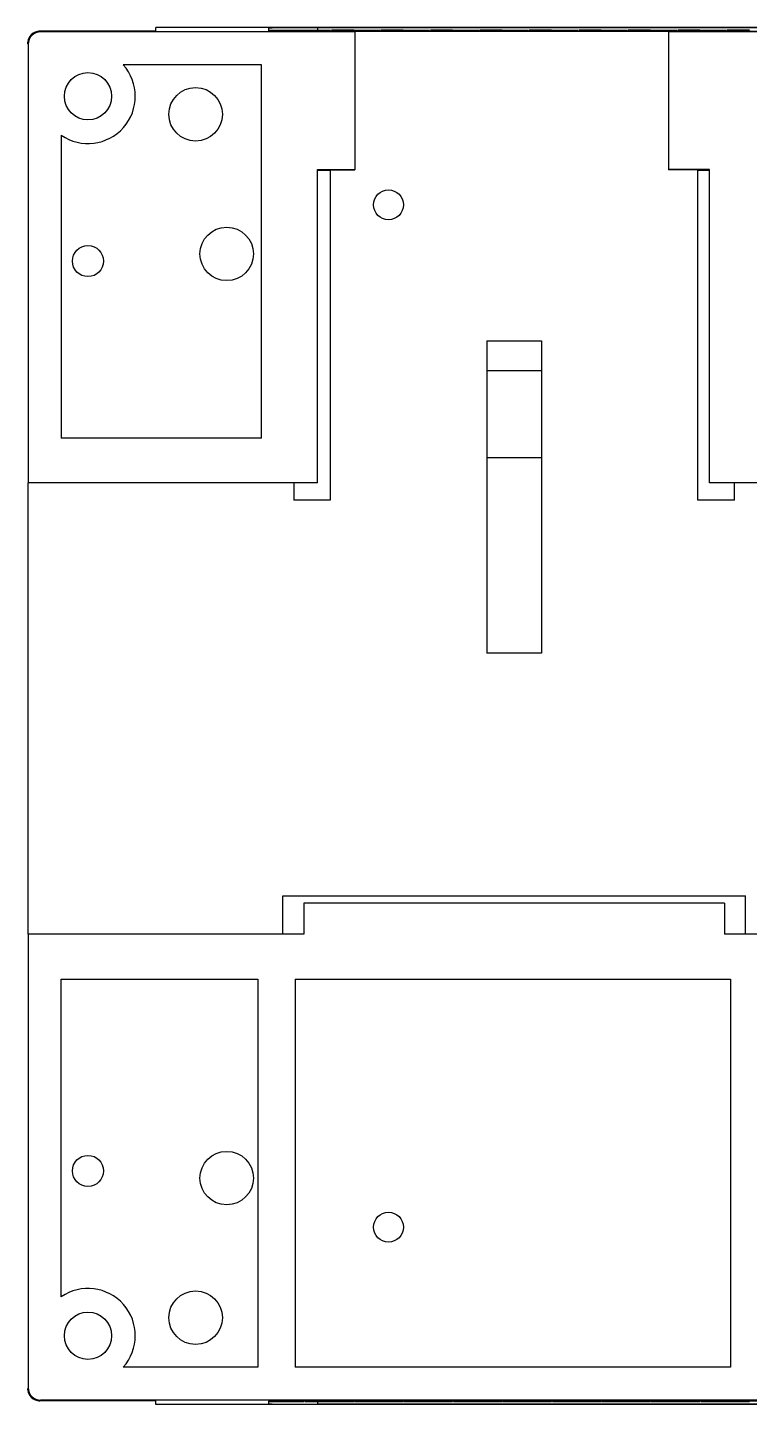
# Model space of a CAD drawing. Header units: millimetres. Extents: x 5016 to 6204, y 3065 to 3485.
# Drawn here: x 5990.5 to 6048.5, y 3316.9 to 3427.7 of the extents above; entities that cross this region are included whole.
import ezdxf

# ---------------------------------------------------------------- set-up
doc = ezdxf.new("R2010")
doc.units = ezdxf.units.MM

msp = doc.modelspace()

# ---------------------------------------------------------------- linework, layer by layer
at = {"color": 7}
for p, q in [((6000.785, 3427.436), (5991.468, 3427.436)), ((6016.801, 3427.387), (5991.518, 3427.387)), ((6000.785, 3427.436), (6000.785, 3427.728)), ((6134.315, 3427.728), (6000.785, 3427.728)), ((6009.84, 3427.682), (6009.84, 3427.467)), ((6121.28, 3427.703), (6013.82, 3427.703)), ((6013.82, 3427.504), (6013.82, 3427.703)), ((6013.82, 3427.446), (6121.28, 3427.446)), ((6016.706, 3427.504), (6014.915, 3427.504)), ((6014.915, 3427.446), (6014.915, 3427.483)), ((6016.706, 3427.483), (6016.706, 3427.446)), ((6042.025, 3427.409), (6016.801, 3427.409)), ((6016.801, 3427.387), (6016.801, 3416.28)), ((6020.686, 3427.504), (6018.895, 3427.504)), ((6018.895, 3427.446), (6018.895, 3427.483)), ((6020.686, 3427.483), (6020.686, 3427.446)), ((6024.666, 3427.504), (6022.875, 3427.504)), ((6022.875, 3427.446), (6022.875, 3427.483)), ((6024.666, 3427.483), (6024.666, 3427.446)), ((6028.646, 3427.504), (6026.855, 3427.504)), ((6026.855, 3427.446), (6026.855, 3427.483)), ((6028.646, 3427.483), (6028.646, 3427.446)), ((6032.626, 3427.504), (6030.835, 3427.504)), ((6030.835, 3427.446), (6030.835, 3427.483)), ((6032.626, 3427.483), (6032.626, 3427.446)), ((6036.606, 3427.504), (6034.815, 3427.504)), ((6034.815, 3427.446), (6034.815, 3427.483)), ((6036.606, 3427.483), (6036.606, 3427.446)), ((6040.586, 3427.504), (6038.795, 3427.504)), ((6038.795, 3427.446), (6038.795, 3427.483)), ((6040.586, 3427.483), (6040.586, 3427.446)), ((6093.075, 3427.387), (6042.025, 3427.387)), ((6042.025, 3427.387), (6042.025, 3416.28)), ((6044.566, 3427.504), (6042.775, 3427.504)), ((6042.775, 3427.446), (6042.775, 3427.483)), ((6044.566, 3427.483), (6044.566, 3427.446)), ((6048.546, 3427.504), (6046.755, 3427.504)), ((6046.755, 3427.446), (6046.755, 3427.483)), ((6048.546, 3427.483), (6048.546, 3427.446)), ((5990.517, 3426.386), (5990.467, 3426.435)), ((5990.517, 3426.386), (5990.517, 3391.093)), ((6009.294, 3424.725), (5998.173, 3424.725)), ((6009.294, 3394.696), (6009.294, 3424.725)), ((5993.178, 3419.062), (5993.178, 3394.696)), ((6013.798, 3391.093), (6013.798, 3416.317)), ((6013.798, 3416.317), (6016.801, 3416.317)), ((6013.798, 3416.28), (6016.801, 3416.28)), ((6014.824, 3416.217), (6013.798, 3416.217)), ((6014.824, 3416.217), (6014.824, 3389.691)), ((6045.329, 3416.317), (6042.025, 3416.317)), ((6045.329, 3416.28), (6042.025, 3416.28)), ((6045.329, 3416.217), (6044.403, 3416.217)), ((6044.403, 3389.691), (6044.403, 3416.217)), ((6045.329, 3391.093), (6045.329, 3416.317)), ((6027.411, 3402.504), (6027.411, 3377.38)), ((6027.411, 3402.504), (6031.815, 3402.504)), ((6031.815, 3402.504), (6031.815, 3377.38)), ((6031.815, 3400.102), (6027.411, 3400.102)), ((6009.294, 3394.696), (5993.178, 3394.696)), ((6031.815, 3393.095), (6027.411, 3393.095)), ((5990.495, 3391.093), (5990.495, 3354.758)), ((6013.798, 3391.093), (5990.517, 3391.093)), ((6011.896, 3391.093), (6011.896, 3389.691)), ((6089.772, 3391.093), (6045.329, 3391.093)), ((6047.33, 3389.691), (6047.33, 3391.093)), ((6014.824, 3389.691), (6011.896, 3389.691)), ((6047.33, 3389.691), (6044.403, 3389.691)), ((6031.815, 3377.38), (6027.411, 3377.38)), ((6010.995, 3354.758), (6010.995, 3357.861)), ((6010.995, 3357.861), (6048.231, 3357.861)), ((6048.231, 3354.758), (6048.231, 3357.861)), ((6012.697, 3357.26), (6012.697, 3354.758)), ((6046.53, 3357.26), (6012.697, 3357.26)), ((6046.53, 3357.26), (6046.53, 3354.758)), ((5990.517, 3354.758), (5990.517, 3318.264)), ((6012.697, 3354.758), (5990.517, 3354.758)), ((6088.57, 3354.758), (6046.53, 3354.758)), ((5993.178, 3325.588), (5993.178, 3351.154)), ((5993.178, 3351.154), (6008.993, 3351.154)), ((6008.993, 3351.154), (6008.993, 3319.924)), ((6011.996, 3351.154), (6011.996, 3319.924)), ((6011.996, 3351.154), (6047.03, 3351.154)), ((6047.03, 3351.154), (6047.03, 3319.924)), ((6008.993, 3319.924), (5998.173, 3319.924)), ((6047.03, 3319.924), (6011.996, 3319.924)), ((5991.518, 3317.263), (5991.468, 3317.213)), ((6000.785, 3317.213), (5991.468, 3317.213)), ((6143.582, 3317.263), (5991.518, 3317.263)), ((6000.785, 3316.921), (6000.785, 3317.213)), ((6134.315, 3316.921), (6000.785, 3316.921)), ((6009.84, 3317.182), (6009.84, 3316.967)), ((6012.726, 3317.202), (6012.726, 3317.166)), ((6013.82, 3317.203), (6121.28, 3317.203)), ((6013.82, 3316.946), (6013.82, 3317.145)), ((6121.28, 3316.946), (6013.82, 3316.946)), ((6014.915, 3317.166), (6014.915, 3317.203)), ((6016.706, 3317.145), (6014.915, 3317.145)), ((6016.706, 3317.203), (6016.706, 3317.166)), ((6018.895, 3317.166), (6018.895, 3317.203)), ((6020.686, 3317.145), (6018.895, 3317.145)), ((6020.686, 3317.203), (6020.686, 3317.166)), ((6022.875, 3317.166), (6022.875, 3317.203)), ((6024.666, 3317.145), (6022.875, 3317.145)), ((6024.666, 3317.203), (6024.666, 3317.166)), ((6026.855, 3317.166), (6026.855, 3317.203)), ((6028.646, 3317.145), (6026.855, 3317.145)), ((6028.646, 3317.203), (6028.646, 3317.166)), ((6030.835, 3317.166), (6030.835, 3317.203)), ((6032.626, 3317.145), (6030.835, 3317.145)), ((6032.626, 3317.203), (6032.626, 3317.166)), ((6034.815, 3317.166), (6034.815, 3317.203)), ((6036.606, 3317.145), (6034.815, 3317.145)), ((6036.606, 3317.203), (6036.606, 3317.166)), ((6038.795, 3317.166), (6038.795, 3317.203)), ((6040.586, 3317.145), (6038.795, 3317.145)), ((6040.586, 3317.203), (6040.586, 3317.166)), ((6042.775, 3317.166), (6042.775, 3317.203)), ((6044.566, 3317.145), (6042.775, 3317.145)), ((6044.566, 3317.203), (6044.566, 3317.166)), ((6046.755, 3317.166), (6046.755, 3317.203)), ((6048.546, 3317.145), (6046.755, 3317.145)), ((6048.546, 3317.203), (6048.546, 3317.166))]:
    msp.add_line(p, q, dxfattribs=at)
for points in [[(6012.723, 3427.503, 0), (6012.625, 3427.503, 0), (6012.527, 3427.503, 0), (6012.43, 3427.503, 0), (6012.334, 3427.503, 0), (6012.24, 3427.503, 0), (6012.146, 3427.502, 0), (6012.053, 3427.502, 0), (6011.962, 3427.502, 0), (6011.871, 3427.502, 0), (6011.782, 3427.501, 0), (6011.695, 3427.501, 0), (6011.608, 3427.501, 0), (6011.524, 3427.5, 0), (6011.44, 3427.5, 0), (6011.359, 3427.5, 0), (6011.279, 3427.5, 0), (6011.201, 3427.499, 0), (6011.124, 3427.499, 0), (6011.049, 3427.498, 0), (6010.977, 3427.498, 0), (6010.906, 3427.498, 0), (6010.836, 3427.497, 0), (6010.769, 3427.497, 0), (6010.704, 3427.496, 0), (6010.642, 3427.496, 0), (6010.581, 3427.496, 0), (6010.522, 3427.495, 0), (6010.466, 3427.495, 0), (6010.411, 3427.494, 0), (6010.359, 3427.494, 0), (6010.31, 3427.493, 0), (6010.263, 3427.493, 0), (6010.218, 3427.492, 0), (6010.175, 3427.492, 0), (6010.135, 3427.491, 0), (6010.097, 3427.491, 0), (6010.062, 3427.49, 0), (6010.03, 3427.49, 0), (6010, 3427.489, 0), (6009.972, 3427.489, 0), (6009.947, 3427.488, 0), (6009.925, 3427.488, 0), (6009.905, 3427.487, 0), (6009.888, 3427.487, 0), (6009.873, 3427.486, 0), (6009.861, 3427.486, 0), (6009.852, 3427.485, 0), (6009.845, 3427.485, 0), (6009.841, 3427.484, 0), (6009.84, 3427.483, 0)], [(6014.849, 3427.485, 0), (6014.826, 3427.485, 0), (6014.801, 3427.486, 0), (6014.772, 3427.486, 0), (6014.74, 3427.486, 0), (6014.706, 3427.486, 0), (6014.669, 3427.487, 0), (6014.629, 3427.487, 0), (6014.586, 3427.487, 0), (6014.541, 3427.487, 0), (6014.494, 3427.487, 0), (6014.445, 3427.488, 0), (6014.394, 3427.488, 0), (6014.341, 3427.488, 0), (6014.287, 3427.488, 0), (6014.231, 3427.488, 0), (6014.173, 3427.488, 0), (6014.115, 3427.488, 0), (6014.056, 3427.489, 0), (6013.995, 3427.489, 0), (6013.935, 3427.489, 0), (6013.874, 3427.489, 0), (6013.813, 3427.489, 0), (6013.752, 3427.489, 0), (6013.691, 3427.489, 0), (6013.63, 3427.489, 0), (6013.57, 3427.489, 0), (6013.511, 3427.488, 0), (6013.453, 3427.488, 0), (6013.396, 3427.488, 0), (6013.34, 3427.488, 0), (6013.286, 3427.488, 0), (6013.234, 3427.488, 0), (6013.183, 3427.488, 0), (6013.134, 3427.487, 0), (6013.088, 3427.487, 0), (6013.044, 3427.487, 0), (6013.002, 3427.487, 0), (6012.962, 3427.487, 0), (6012.926, 3427.486, 0), (6012.892, 3427.486, 0), (6012.861, 3427.486, 0), (6012.833, 3427.485, 0), (6012.808, 3427.485, 0), (6012.786, 3427.485, 0), (6012.768, 3427.485, 0), (6012.753, 3427.484, 0), (6012.741, 3427.484, 0), (6012.732, 3427.484, 0), (6012.727, 3427.483, 0), (6012.726, 3427.483, 0)], [(6018.829, 3427.485, 0), (6018.806, 3427.485, 0), (6018.781, 3427.486, 0), (6018.752, 3427.486, 0), (6018.72, 3427.486, 0), (6018.686, 3427.486, 0), (6018.649, 3427.487, 0), (6018.609, 3427.487, 0), (6018.566, 3427.487, 0), (6018.521, 3427.487, 0), (6018.474, 3427.487, 0), (6018.425, 3427.488, 0), (6018.374, 3427.488, 0), (6018.321, 3427.488, 0), (6018.267, 3427.488, 0), (6018.211, 3427.488, 0), (6018.153, 3427.488, 0), (6018.095, 3427.488, 0), (6018.036, 3427.489, 0), (6017.975, 3427.489, 0), (6017.915, 3427.489, 0), (6017.854, 3427.489, 0), (6017.793, 3427.489, 0), (6017.732, 3427.489, 0), (6017.671, 3427.489, 0), (6017.61, 3427.489, 0), (6017.55, 3427.489, 0), (6017.491, 3427.488, 0), (6017.433, 3427.488, 0), (6017.376, 3427.488, 0), (6017.32, 3427.488, 0), (6017.266, 3427.488, 0), (6017.214, 3427.488, 0), (6017.163, 3427.488, 0), (6017.114, 3427.487, 0), (6017.068, 3427.487, 0), (6017.024, 3427.487, 0), (6016.982, 3427.487, 0), (6016.942, 3427.487, 0), (6016.906, 3427.486, 0), (6016.872, 3427.486, 0), (6016.841, 3427.486, 0), (6016.813, 3427.485, 0), (6016.788, 3427.485, 0), (6016.766, 3427.485, 0), (6016.748, 3427.485, 0), (6016.733, 3427.484, 0), (6016.721, 3427.484, 0), (6016.712, 3427.484, 0), (6016.707, 3427.483, 0), (6016.706, 3427.483, 0)], [(6022.809, 3427.485, 0), (6022.786, 3427.485, 0), (6022.761, 3427.486, 0), (6022.732, 3427.486, 0), (6022.7, 3427.486, 0), (6022.666, 3427.486, 0), (6022.629, 3427.487, 0), (6022.589, 3427.487, 0), (6022.546, 3427.487, 0), (6022.501, 3427.487, 0), (6022.454, 3427.487, 0), (6022.405, 3427.488, 0), (6022.354, 3427.488, 0), (6022.301, 3427.488, 0), (6022.247, 3427.488, 0), (6022.19, 3427.488, 0), (6022.133, 3427.488, 0), (6022.075, 3427.488, 0), (6022.015, 3427.489, 0), (6021.955, 3427.489, 0), (6021.895, 3427.489, 0), (6021.834, 3427.489, 0), (6021.773, 3427.489, 0), (6021.712, 3427.489, 0), (6021.651, 3427.489, 0), (6021.59, 3427.489, 0), (6021.53, 3427.489, 0), (6021.471, 3427.488, 0), (6021.413, 3427.488, 0), (6021.356, 3427.488, 0), (6021.3, 3427.488, 0), (6021.246, 3427.488, 0), (6021.194, 3427.488, 0), (6021.143, 3427.488, 0), (6021.094, 3427.487, 0), (6021.048, 3427.487, 0), (6021.004, 3427.487, 0), (6020.962, 3427.487, 0), (6020.922, 3427.487, 0), (6020.886, 3427.486, 0), (6020.852, 3427.486, 0), (6020.821, 3427.486, 0), (6020.793, 3427.485, 0), (6020.768, 3427.485, 0), (6020.746, 3427.485, 0), (6020.728, 3427.485, 0), (6020.713, 3427.484, 0), (6020.701, 3427.484, 0), (6020.692, 3427.484, 0), (6020.687, 3427.483, 0), (6020.685, 3427.483, 0)], [(6026.789, 3427.485, 0), (6026.766, 3427.485, 0), (6026.741, 3427.486, 0), (6026.712, 3427.486, 0), (6026.68, 3427.486, 0), (6026.646, 3427.486, 0), (6026.609, 3427.487, 0), (6026.569, 3427.487, 0), (6026.526, 3427.487, 0), (6026.481, 3427.487, 0), (6026.434, 3427.487, 0), (6026.385, 3427.488, 0), (6026.334, 3427.488, 0), (6026.281, 3427.488, 0), (6026.226, 3427.488, 0), (6026.17, 3427.488, 0), (6026.113, 3427.488, 0), (6026.055, 3427.488, 0), (6025.995, 3427.489, 0), (6025.935, 3427.489, 0), (6025.875, 3427.489, 0), (6025.814, 3427.489, 0), (6025.753, 3427.489, 0), (6025.692, 3427.489, 0), (6025.631, 3427.489, 0), (6025.57, 3427.489, 0), (6025.51, 3427.489, 0), (6025.451, 3427.488, 0), (6025.393, 3427.488, 0), (6025.336, 3427.488, 0), (6025.28, 3427.488, 0), (6025.226, 3427.488, 0), (6025.174, 3427.488, 0), (6025.123, 3427.488, 0), (6025.074, 3427.487, 0), (6025.028, 3427.487, 0), (6024.984, 3427.487, 0), (6024.942, 3427.487, 0), (6024.902, 3427.487, 0), (6024.866, 3427.486, 0), (6024.832, 3427.486, 0), (6024.801, 3427.486, 0), (6024.773, 3427.485, 0), (6024.748, 3427.485, 0), (6024.726, 3427.485, 0), (6024.708, 3427.485, 0), (6024.693, 3427.484, 0), (6024.681, 3427.484, 0), (6024.672, 3427.484, 0), (6024.667, 3427.483, 0), (6024.665, 3427.483, 0)], [(6030.769, 3427.485, 0), (6030.746, 3427.485, 0), (6030.721, 3427.486, 0), (6030.692, 3427.486, 0), (6030.66, 3427.486, 0), (6030.626, 3427.486, 0), (6030.589, 3427.487, 0), (6030.549, 3427.487, 0), (6030.506, 3427.487, 0), (6030.461, 3427.487, 0), (6030.414, 3427.487, 0), (6030.365, 3427.488, 0), (6030.314, 3427.488, 0), (6030.261, 3427.488, 0), (6030.206, 3427.488, 0), (6030.15, 3427.488, 0), (6030.093, 3427.488, 0), (6030.035, 3427.488, 0), (6029.975, 3427.489, 0), (6029.915, 3427.489, 0), (6029.855, 3427.489, 0), (6029.794, 3427.489, 0), (6029.733, 3427.489, 0), (6029.672, 3427.489, 0), (6029.611, 3427.489, 0), (6029.55, 3427.489, 0), (6029.49, 3427.489, 0), (6029.431, 3427.488, 0), (6029.373, 3427.488, 0), (6029.316, 3427.488, 0), (6029.26, 3427.488, 0), (6029.206, 3427.488, 0), (6029.154, 3427.488, 0), (6029.103, 3427.488, 0), (6029.054, 3427.487, 0), (6029.008, 3427.487, 0), (6028.964, 3427.487, 0), (6028.922, 3427.487, 0), (6028.882, 3427.487, 0), (6028.846, 3427.486, 0), (6028.812, 3427.486, 0), (6028.781, 3427.486, 0), (6028.753, 3427.485, 0), (6028.728, 3427.485, 0), (6028.706, 3427.485, 0), (6028.688, 3427.485, 0), (6028.673, 3427.484, 0), (6028.661, 3427.484, 0), (6028.652, 3427.484, 0), (6028.647, 3427.483, 0), (6028.645, 3427.483, 0)], [(6034.749, 3427.485, 0), (6034.726, 3427.485, 0), (6034.701, 3427.486, 0), (6034.672, 3427.486, 0), (6034.64, 3427.486, 0), (6034.606, 3427.486, 0), (6034.569, 3427.487, 0), (6034.529, 3427.487, 0), (6034.486, 3427.487, 0), (6034.441, 3427.487, 0), (6034.394, 3427.487, 0), (6034.345, 3427.488, 0), (6034.294, 3427.488, 0), (6034.241, 3427.488, 0), (6034.186, 3427.488, 0), (6034.13, 3427.488, 0), (6034.073, 3427.488, 0), (6034.015, 3427.488, 0), (6033.955, 3427.489, 0), (6033.895, 3427.489, 0), (6033.835, 3427.489, 0), (6033.774, 3427.489, 0), (6033.713, 3427.489, 0), (6033.652, 3427.489, 0), (6033.591, 3427.489, 0), (6033.53, 3427.489, 0), (6033.47, 3427.489, 0), (6033.411, 3427.488, 0), (6033.353, 3427.488, 0), (6033.296, 3427.488, 0), (6033.24, 3427.488, 0), (6033.186, 3427.488, 0), (6033.134, 3427.488, 0), (6033.083, 3427.488, 0), (6033.034, 3427.487, 0), (6032.988, 3427.487, 0), (6032.943, 3427.487, 0), (6032.902, 3427.487, 0), (6032.862, 3427.487, 0), (6032.826, 3427.486, 0), (6032.792, 3427.486, 0), (6032.761, 3427.486, 0), (6032.733, 3427.485, 0), (6032.708, 3427.485, 0), (6032.686, 3427.485, 0), (6032.668, 3427.485, 0), (6032.653, 3427.484, 0), (6032.641, 3427.484, 0), (6032.632, 3427.484, 0), (6032.627, 3427.483, 0), (6032.625, 3427.483, 0)], [(6038.729, 3427.485, 0), (6038.706, 3427.485, 0), (6038.681, 3427.486, 0), (6038.652, 3427.486, 0), (6038.62, 3427.486, 0), (6038.586, 3427.486, 0), (6038.549, 3427.487, 0), (6038.509, 3427.487, 0), (6038.466, 3427.487, 0), (6038.421, 3427.487, 0), (6038.374, 3427.487, 0), (6038.325, 3427.488, 0), (6038.274, 3427.488, 0), (6038.221, 3427.488, 0), (6038.166, 3427.488, 0), (6038.11, 3427.488, 0), (6038.053, 3427.488, 0), (6037.995, 3427.488, 0), (6037.935, 3427.489, 0), (6037.875, 3427.489, 0), (6037.815, 3427.489, 0), (6037.754, 3427.489, 0), (6037.693, 3427.489, 0), (6037.632, 3427.489, 0), (6037.571, 3427.489, 0), (6037.51, 3427.489, 0), (6037.45, 3427.489, 0), (6037.391, 3427.488, 0), (6037.333, 3427.488, 0), (6037.276, 3427.488, 0), (6037.22, 3427.488, 0), (6037.166, 3427.488, 0), (6037.114, 3427.488, 0), (6037.063, 3427.488, 0), (6037.014, 3427.487, 0), (6036.968, 3427.487, 0), (6036.923, 3427.487, 0), (6036.882, 3427.487, 0), (6036.842, 3427.487, 0), (6036.806, 3427.486, 0), (6036.772, 3427.486, 0), (6036.741, 3427.486, 0), (6036.713, 3427.485, 0), (6036.688, 3427.485, 0), (6036.666, 3427.485, 0), (6036.648, 3427.485, 0), (6036.633, 3427.484, 0), (6036.621, 3427.484, 0), (6036.612, 3427.484, 0), (6036.607, 3427.483, 0), (6036.605, 3427.483, 0)], [(6042.709, 3427.485, 0), (6042.686, 3427.485, 0), (6042.661, 3427.486, 0), (6042.632, 3427.486, 0), (6042.6, 3427.486, 0), (6042.566, 3427.486, 0), (6042.529, 3427.487, 0), (6042.489, 3427.487, 0), (6042.446, 3427.487, 0), (6042.401, 3427.487, 0), (6042.354, 3427.487, 0), (6042.305, 3427.488, 0), (6042.254, 3427.488, 0), (6042.201, 3427.488, 0), (6042.146, 3427.488, 0), (6042.09, 3427.488, 0), (6042.033, 3427.488, 0), (6041.975, 3427.488, 0), (6041.915, 3427.489, 0), (6041.855, 3427.489, 0), (6041.795, 3427.489, 0), (6041.734, 3427.489, 0), (6041.673, 3427.489, 0), (6041.612, 3427.489, 0), (6041.551, 3427.489, 0), (6041.49, 3427.489, 0), (6041.43, 3427.489, 0), (6041.371, 3427.488, 0), (6041.313, 3427.488, 0), (6041.256, 3427.488, 0), (6041.2, 3427.488, 0), (6041.146, 3427.488, 0), (6041.094, 3427.488, 0), (6041.043, 3427.488, 0), (6040.994, 3427.487, 0), (6040.948, 3427.487, 0), (6040.903, 3427.487, 0), (6040.862, 3427.487, 0), (6040.822, 3427.487, 0), (6040.786, 3427.486, 0), (6040.752, 3427.486, 0), (6040.721, 3427.486, 0), (6040.693, 3427.485, 0), (6040.668, 3427.485, 0), (6040.646, 3427.485, 0), (6040.628, 3427.485, 0), (6040.613, 3427.484, 0), (6040.601, 3427.484, 0), (6040.592, 3427.484, 0), (6040.587, 3427.483, 0), (6040.585, 3427.483, 0)], [(6046.689, 3427.485, 0), (6046.666, 3427.485, 0), (6046.641, 3427.486, 0), (6046.612, 3427.486, 0), (6046.58, 3427.486, 0), (6046.546, 3427.486, 0), (6046.509, 3427.487, 0), (6046.469, 3427.487, 0), (6046.426, 3427.487, 0), (6046.381, 3427.487, 0), (6046.334, 3427.487, 0), (6046.285, 3427.488, 0), (6046.234, 3427.488, 0), (6046.181, 3427.488, 0), (6046.126, 3427.488, 0), (6046.07, 3427.488, 0), (6046.013, 3427.488, 0), (6045.955, 3427.488, 0), (6045.895, 3427.489, 0), (6045.835, 3427.489, 0), (6045.775, 3427.489, 0), (6045.714, 3427.489, 0), (6045.653, 3427.489, 0), (6045.592, 3427.489, 0), (6045.531, 3427.489, 0), (6045.47, 3427.489, 0), (6045.41, 3427.489, 0), (6045.351, 3427.488, 0), (6045.293, 3427.488, 0), (6045.236, 3427.488, 0), (6045.18, 3427.488, 0), (6045.126, 3427.488, 0), (6045.074, 3427.488, 0), (6045.023, 3427.488, 0), (6044.974, 3427.487, 0), (6044.928, 3427.487, 0), (6044.883, 3427.487, 0), (6044.842, 3427.487, 0), (6044.802, 3427.487, 0), (6044.766, 3427.486, 0), (6044.732, 3427.486, 0), (6044.701, 3427.486, 0), (6044.673, 3427.485, 0), (6044.648, 3427.485, 0), (6044.626, 3427.485, 0), (6044.608, 3427.485, 0), (6044.593, 3427.484, 0), (6044.581, 3427.484, 0), (6044.572, 3427.484, 0), (6044.567, 3427.483, 0), (6044.565, 3427.483, 0)], [(6009.84, 3317.166, 0), (6009.841, 3317.165, 0), (6009.845, 3317.165, 0), (6009.852, 3317.164, 0), (6009.861, 3317.164, 0), (6009.873, 3317.163, 0), (6009.888, 3317.163, 0), (6009.905, 3317.162, 0), (6009.925, 3317.162, 0), (6009.947, 3317.161, 0), (6009.972, 3317.16, 0), (6010, 3317.16, 0), (6010.03, 3317.159, 0), (6010.062, 3317.159, 0), (6010.097, 3317.158, 0), (6010.135, 3317.158, 0), (6010.175, 3317.157, 0), (6010.218, 3317.157, 0), (6010.263, 3317.156, 0), (6010.31, 3317.156, 0), (6010.359, 3317.156, 0), (6010.411, 3317.155, 0), (6010.466, 3317.155, 0), (6010.522, 3317.154, 0), (6010.581, 3317.154, 0), (6010.641, 3317.153, 0), (6010.704, 3317.153, 0), (6010.769, 3317.152, 0), (6010.836, 3317.152, 0), (6010.905, 3317.152, 0), (6010.976, 3317.151, 0), (6011.049, 3317.151, 0), (6011.124, 3317.15, 0), (6011.2, 3317.15, 0), (6011.279, 3317.15, 0), (6011.359, 3317.149, 0), (6011.44, 3317.149, 0), (6011.523, 3317.149, 0), (6011.608, 3317.148, 0), (6011.694, 3317.148, 0), (6011.782, 3317.148, 0), (6011.871, 3317.148, 0), (6011.961, 3317.147, 0), (6012.053, 3317.147, 0), (6012.145, 3317.147, 0), (6012.239, 3317.147, 0), (6012.334, 3317.146, 0), (6012.43, 3317.146, 0), (6012.527, 3317.146, 0), (6012.624, 3317.146, 0), (6012.723, 3317.146, 0)], [(6012.791, 3317.164, 0), (6012.814, 3317.164, 0), (6012.839, 3317.164, 0), (6012.868, 3317.163, 0), (6012.9, 3317.163, 0), (6012.934, 3317.163, 0), (6012.971, 3317.163, 0), (6013.011, 3317.162, 0), (6013.054, 3317.162, 0), (6013.099, 3317.162, 0), (6013.146, 3317.162, 0), (6013.195, 3317.162, 0), (6013.246, 3317.161, 0), (6013.299, 3317.161, 0), (6013.353, 3317.161, 0), (6013.41, 3317.161, 0), (6013.467, 3317.161, 0), (6013.525, 3317.161, 0), (6013.585, 3317.161, 0), (6013.645, 3317.161, 0), (6013.705, 3317.161, 0), (6013.766, 3317.161, 0), (6013.827, 3317.161, 0), (6013.888, 3317.161, 0), (6013.949, 3317.161, 0), (6014.01, 3317.161, 0), (6014.07, 3317.161, 0), (6014.129, 3317.161, 0), (6014.187, 3317.161, 0), (6014.244, 3317.161, 0), (6014.3, 3317.161, 0), (6014.354, 3317.161, 0), (6014.406, 3317.161, 0), (6014.457, 3317.162, 0), (6014.506, 3317.162, 0), (6014.552, 3317.162, 0), (6014.596, 3317.162, 0), (6014.638, 3317.163, 0), (6014.678, 3317.163, 0), (6014.714, 3317.163, 0), (6014.748, 3317.163, 0), (6014.779, 3317.164, 0), (6014.807, 3317.164, 0), (6014.832, 3317.164, 0), (6014.854, 3317.164, 0), (6014.872, 3317.165, 0), (6014.887, 3317.165, 0), (6014.899, 3317.165, 0), (6014.908, 3317.166, 0), (6014.913, 3317.166, 0), (6014.915, 3317.166, 0)], [(6016.771, 3317.164, 0), (6016.794, 3317.164, 0), (6016.819, 3317.164, 0), (6016.848, 3317.163, 0), (6016.88, 3317.163, 0), (6016.914, 3317.163, 0), (6016.951, 3317.163, 0), (6016.991, 3317.162, 0), (6017.034, 3317.162, 0), (6017.079, 3317.162, 0), (6017.126, 3317.162, 0), (6017.175, 3317.162, 0), (6017.226, 3317.161, 0), (6017.279, 3317.161, 0), (6017.333, 3317.161, 0), (6017.39, 3317.161, 0), (6017.447, 3317.161, 0), (6017.505, 3317.161, 0), (6017.564, 3317.161, 0), (6017.625, 3317.161, 0), (6017.685, 3317.161, 0), (6017.746, 3317.161, 0), (6017.807, 3317.161, 0), (6017.868, 3317.161, 0), (6017.929, 3317.161, 0), (6017.99, 3317.161, 0), (6018.05, 3317.161, 0), (6018.109, 3317.161, 0), (6018.167, 3317.161, 0), (6018.224, 3317.161, 0), (6018.28, 3317.161, 0), (6018.334, 3317.161, 0), (6018.386, 3317.161, 0), (6018.437, 3317.162, 0), (6018.486, 3317.162, 0), (6018.532, 3317.162, 0), (6018.576, 3317.162, 0), (6018.618, 3317.163, 0), (6018.658, 3317.163, 0), (6018.694, 3317.163, 0), (6018.728, 3317.163, 0), (6018.759, 3317.164, 0), (6018.787, 3317.164, 0), (6018.812, 3317.164, 0), (6018.834, 3317.164, 0), (6018.852, 3317.165, 0), (6018.867, 3317.165, 0), (6018.879, 3317.165, 0), (6018.888, 3317.166, 0), (6018.893, 3317.166, 0), (6018.895, 3317.166, 0)], [(6020.751, 3317.164, 0), (6020.774, 3317.164, 0), (6020.799, 3317.164, 0), (6020.828, 3317.163, 0), (6020.86, 3317.163, 0), (6020.894, 3317.163, 0), (6020.931, 3317.163, 0), (6020.971, 3317.162, 0), (6021.014, 3317.162, 0), (6021.059, 3317.162, 0), (6021.106, 3317.162, 0), (6021.155, 3317.162, 0), (6021.206, 3317.161, 0), (6021.259, 3317.161, 0), (6021.313, 3317.161, 0), (6021.369, 3317.161, 0), (6021.427, 3317.161, 0), (6021.485, 3317.161, 0), (6021.544, 3317.161, 0), (6021.605, 3317.161, 0), (6021.665, 3317.161, 0), (6021.726, 3317.161, 0), (6021.787, 3317.161, 0), (6021.848, 3317.161, 0), (6021.909, 3317.161, 0), (6021.97, 3317.161, 0), (6022.03, 3317.161, 0), (6022.089, 3317.161, 0), (6022.147, 3317.161, 0), (6022.204, 3317.161, 0), (6022.26, 3317.161, 0), (6022.314, 3317.161, 0), (6022.366, 3317.161, 0), (6022.417, 3317.162, 0), (6022.466, 3317.162, 0), (6022.512, 3317.162, 0), (6022.556, 3317.162, 0), (6022.598, 3317.163, 0), (6022.638, 3317.163, 0), (6022.674, 3317.163, 0), (6022.708, 3317.163, 0), (6022.739, 3317.164, 0), (6022.767, 3317.164, 0), (6022.792, 3317.164, 0), (6022.814, 3317.164, 0), (6022.832, 3317.165, 0), (6022.847, 3317.165, 0), (6022.859, 3317.165, 0), (6022.868, 3317.166, 0), (6022.873, 3317.166, 0), (6022.874, 3317.166, 0)], [(6024.731, 3317.164, 0), (6024.754, 3317.164, 0), (6024.779, 3317.164, 0), (6024.808, 3317.163, 0), (6024.84, 3317.163, 0), (6024.874, 3317.163, 0), (6024.911, 3317.163, 0), (6024.951, 3317.162, 0), (6024.994, 3317.162, 0), (6025.039, 3317.162, 0), (6025.086, 3317.162, 0), (6025.135, 3317.162, 0), (6025.186, 3317.161, 0), (6025.239, 3317.161, 0), (6025.293, 3317.161, 0), (6025.349, 3317.161, 0), (6025.407, 3317.161, 0), (6025.465, 3317.161, 0), (6025.524, 3317.161, 0), (6025.585, 3317.161, 0), (6025.645, 3317.161, 0), (6025.706, 3317.161, 0), (6025.767, 3317.161, 0), (6025.828, 3317.161, 0), (6025.889, 3317.161, 0), (6025.95, 3317.161, 0), (6026.01, 3317.161, 0), (6026.069, 3317.161, 0), (6026.127, 3317.161, 0), (6026.184, 3317.161, 0), (6026.24, 3317.161, 0), (6026.294, 3317.161, 0), (6026.346, 3317.161, 0), (6026.397, 3317.162, 0), (6026.446, 3317.162, 0), (6026.492, 3317.162, 0), (6026.536, 3317.162, 0), (6026.578, 3317.163, 0), (6026.618, 3317.163, 0), (6026.654, 3317.163, 0), (6026.688, 3317.163, 0), (6026.719, 3317.164, 0), (6026.747, 3317.164, 0), (6026.772, 3317.164, 0), (6026.794, 3317.164, 0), (6026.812, 3317.165, 0), (6026.827, 3317.165, 0), (6026.839, 3317.165, 0), (6026.848, 3317.166, 0), (6026.853, 3317.166, 0), (6026.854, 3317.166, 0)], [(6028.711, 3317.164, 0), (6028.734, 3317.164, 0), (6028.759, 3317.164, 0), (6028.788, 3317.163, 0), (6028.82, 3317.163, 0), (6028.854, 3317.163, 0), (6028.891, 3317.163, 0), (6028.931, 3317.162, 0), (6028.974, 3317.162, 0), (6029.019, 3317.162, 0), (6029.066, 3317.162, 0), (6029.115, 3317.162, 0), (6029.166, 3317.161, 0), (6029.219, 3317.161, 0), (6029.273, 3317.161, 0), (6029.329, 3317.161, 0), (6029.387, 3317.161, 0), (6029.445, 3317.161, 0), (6029.504, 3317.161, 0), (6029.565, 3317.161, 0), (6029.625, 3317.161, 0), (6029.686, 3317.161, 0), (6029.747, 3317.161, 0), (6029.808, 3317.161, 0), (6029.869, 3317.161, 0), (6029.93, 3317.161, 0), (6029.99, 3317.161, 0), (6030.049, 3317.161, 0), (6030.107, 3317.161, 0), (6030.164, 3317.161, 0), (6030.22, 3317.161, 0), (6030.274, 3317.161, 0), (6030.326, 3317.161, 0), (6030.377, 3317.162, 0), (6030.426, 3317.162, 0), (6030.472, 3317.162, 0), (6030.516, 3317.162, 0), (6030.558, 3317.163, 0), (6030.598, 3317.163, 0), (6030.634, 3317.163, 0), (6030.668, 3317.163, 0), (6030.699, 3317.164, 0), (6030.727, 3317.164, 0), (6030.752, 3317.164, 0), (6030.774, 3317.164, 0), (6030.792, 3317.165, 0), (6030.807, 3317.165, 0), (6030.819, 3317.165, 0), (6030.828, 3317.166, 0), (6030.833, 3317.166, 0), (6030.834, 3317.166, 0)], [(6032.691, 3317.164, 0), (6032.714, 3317.164, 0), (6032.739, 3317.164, 0), (6032.768, 3317.163, 0), (6032.8, 3317.163, 0), (6032.834, 3317.163, 0), (6032.871, 3317.163, 0), (6032.911, 3317.162, 0), (6032.954, 3317.162, 0), (6032.999, 3317.162, 0), (6033.046, 3317.162, 0), (6033.095, 3317.162, 0), (6033.146, 3317.161, 0), (6033.199, 3317.161, 0), (6033.253, 3317.161, 0), (6033.309, 3317.161, 0), (6033.367, 3317.161, 0), (6033.425, 3317.161, 0), (6033.484, 3317.161, 0), (6033.545, 3317.161, 0), (6033.605, 3317.161, 0), (6033.666, 3317.161, 0), (6033.727, 3317.161, 0), (6033.788, 3317.161, 0), (6033.849, 3317.161, 0), (6033.91, 3317.161, 0), (6033.97, 3317.161, 0), (6034.029, 3317.161, 0), (6034.087, 3317.161, 0), (6034.144, 3317.161, 0), (6034.199, 3317.161, 0), (6034.254, 3317.161, 0), (6034.306, 3317.161, 0), (6034.357, 3317.162, 0), (6034.406, 3317.162, 0), (6034.452, 3317.162, 0), (6034.496, 3317.162, 0), (6034.538, 3317.163, 0), (6034.578, 3317.163, 0), (6034.614, 3317.163, 0), (6034.648, 3317.163, 0), (6034.679, 3317.164, 0), (6034.707, 3317.164, 0), (6034.732, 3317.164, 0), (6034.754, 3317.164, 0), (6034.772, 3317.165, 0), (6034.787, 3317.165, 0), (6034.799, 3317.165, 0), (6034.808, 3317.166, 0), (6034.813, 3317.166, 0), (6034.814, 3317.166, 0)], [(6036.671, 3317.164, 0), (6036.694, 3317.164, 0), (6036.719, 3317.164, 0), (6036.748, 3317.163, 0), (6036.78, 3317.163, 0), (6036.814, 3317.163, 0), (6036.851, 3317.163, 0), (6036.891, 3317.162, 0), (6036.934, 3317.162, 0), (6036.979, 3317.162, 0), (6037.026, 3317.162, 0), (6037.075, 3317.162, 0), (6037.126, 3317.161, 0), (6037.179, 3317.161, 0), (6037.233, 3317.161, 0), (6037.289, 3317.161, 0), (6037.347, 3317.161, 0), (6037.405, 3317.161, 0), (6037.464, 3317.161, 0), (6037.525, 3317.161, 0), (6037.585, 3317.161, 0), (6037.646, 3317.161, 0), (6037.707, 3317.161, 0), (6037.768, 3317.161, 0), (6037.829, 3317.161, 0), (6037.89, 3317.161, 0), (6037.95, 3317.161, 0), (6038.009, 3317.161, 0), (6038.067, 3317.161, 0), (6038.124, 3317.161, 0), (6038.179, 3317.161, 0), (6038.234, 3317.161, 0), (6038.286, 3317.161, 0), (6038.337, 3317.162, 0), (6038.386, 3317.162, 0), (6038.432, 3317.162, 0), (6038.476, 3317.162, 0), (6038.518, 3317.163, 0), (6038.558, 3317.163, 0), (6038.594, 3317.163, 0), (6038.628, 3317.163, 0), (6038.659, 3317.164, 0), (6038.687, 3317.164, 0), (6038.712, 3317.164, 0), (6038.734, 3317.164, 0), (6038.752, 3317.165, 0), (6038.767, 3317.165, 0), (6038.779, 3317.165, 0), (6038.788, 3317.166, 0), (6038.793, 3317.166, 0), (6038.794, 3317.166, 0)], [(6040.651, 3317.164, 0), (6040.674, 3317.164, 0), (6040.699, 3317.164, 0), (6040.728, 3317.163, 0), (6040.76, 3317.163, 0), (6040.794, 3317.163, 0), (6040.831, 3317.163, 0), (6040.871, 3317.162, 0), (6040.914, 3317.162, 0), (6040.959, 3317.162, 0), (6041.006, 3317.162, 0), (6041.055, 3317.162, 0), (6041.106, 3317.161, 0), (6041.159, 3317.161, 0), (6041.213, 3317.161, 0), (6041.269, 3317.161, 0), (6041.327, 3317.161, 0), (6041.385, 3317.161, 0), (6041.444, 3317.161, 0), (6041.504, 3317.161, 0), (6041.565, 3317.161, 0), (6041.626, 3317.161, 0), (6041.687, 3317.161, 0), (6041.748, 3317.161, 0), (6041.809, 3317.161, 0), (6041.87, 3317.161, 0), (6041.93, 3317.161, 0), (6041.989, 3317.161, 0), (6042.047, 3317.161, 0), (6042.104, 3317.161, 0), (6042.159, 3317.161, 0), (6042.214, 3317.161, 0), (6042.266, 3317.161, 0), (6042.317, 3317.162, 0), (6042.366, 3317.162, 0), (6042.412, 3317.162, 0), (6042.456, 3317.162, 0), (6042.498, 3317.163, 0), (6042.538, 3317.163, 0), (6042.574, 3317.163, 0), (6042.608, 3317.163, 0), (6042.639, 3317.164, 0), (6042.667, 3317.164, 0), (6042.692, 3317.164, 0), (6042.714, 3317.164, 0), (6042.732, 3317.165, 0), (6042.747, 3317.165, 0), (6042.759, 3317.165, 0), (6042.768, 3317.166, 0), (6042.773, 3317.166, 0), (6042.774, 3317.166, 0)], [(6044.631, 3317.164, 0), (6044.654, 3317.164, 0), (6044.679, 3317.164, 0), (6044.708, 3317.163, 0), (6044.74, 3317.163, 0), (6044.774, 3317.163, 0), (6044.811, 3317.163, 0), (6044.851, 3317.162, 0), (6044.894, 3317.162, 0), (6044.939, 3317.162, 0), (6044.986, 3317.162, 0), (6045.035, 3317.162, 0), (6045.086, 3317.161, 0), (6045.139, 3317.161, 0), (6045.193, 3317.161, 0), (6045.249, 3317.161, 0), (6045.307, 3317.161, 0), (6045.365, 3317.161, 0), (6045.424, 3317.161, 0), (6045.484, 3317.161, 0), (6045.545, 3317.161, 0), (6045.606, 3317.161, 0), (6045.667, 3317.161, 0), (6045.728, 3317.161, 0), (6045.789, 3317.161, 0), (6045.85, 3317.161, 0), (6045.91, 3317.161, 0), (6045.969, 3317.161, 0), (6046.027, 3317.161, 0), (6046.084, 3317.161, 0), (6046.139, 3317.161, 0), (6046.194, 3317.161, 0), (6046.246, 3317.161, 0), (6046.297, 3317.162, 0), (6046.346, 3317.162, 0), (6046.392, 3317.162, 0), (6046.436, 3317.162, 0), (6046.478, 3317.163, 0), (6046.518, 3317.163, 0), (6046.554, 3317.163, 0), (6046.588, 3317.163, 0), (6046.619, 3317.164, 0), (6046.647, 3317.164, 0), (6046.672, 3317.164, 0), (6046.694, 3317.164, 0), (6046.712, 3317.165, 0), (6046.727, 3317.165, 0), (6046.739, 3317.165, 0), (6046.748, 3317.166, 0), (6046.753, 3317.166, 0), (6046.754, 3317.166, 0)]]:
    msp.add_polyline3d(points, dxfattribs=at)
for centre, radius in [((5995.33, 3422.198), 1.902), ((6003.988, 3420.747), 2.152), ((6019.504, 3413.464), 1.201), ((6006.491, 3409.511), 2.152), ((5995.33, 3408.935), 1.251), ((5995.33, 3335.714), 1.251), ((6006.491, 3335.139), 2.152), ((6019.504, 3331.185), 1.201), ((6003.988, 3323.903), 2.152), ((5995.33, 3322.451), 1.902)]:
    msp.add_circle(centre, radius, dxfattribs=at)
for centre, radius, start, end in [((5991.468, 3426.435), 1.001, 112.49983, 157.49942), ((5991.469, 3426.428), 1.008, 90.07938, 112.42124), ((5991.475, 3426.434), 1.008, 157.57802, 179.92061), ((5995.33, 3422.198), 3.804, 235.54287, 41.64196), ((5995.33, 3322.451), 3.804, 318.35804, 124.45713), ((5991.475, 3318.215), 1.008, 180.07939, 202.42201), ((5991.468, 3318.214), 1.001, 202.50062, 247.5002), ((5991.469, 3318.221), 1.008, 247.5788, 269.92062)]:
    msp.add_arc(centre, radius, start, end, dxfattribs=at)
for centre, major_axis, ratio, start_param, end_param in [((5991.518, 3426.386), (0.708, -0.708), 0.99998, 2.3561845, 3.9269871), ((6013.82, 3427.682), (3.98, 0), 0.00524, 1.5707963, 3.1415927), ((6013.82, 3427.467), (3.98, 0), 0.00524, 3.1415927, 4.712389), ((5991.518, 3318.264), (0.708, 0.708), 0.99997, 2.356187, 3.9269996), ((6013.82, 3317.182), (3.98, 0), 0.00524, 1.5707963, 3.1415927), ((6013.82, 3316.967), (3.98, 0), 0.00524, 3.1415927, 4.712389)]:
    msp.add_ellipse(centre, major_axis=major_axis, ratio=ratio, start_param=start_param, end_param=end_param, dxfattribs=at)

doc.saveas('drawing.dxf')
